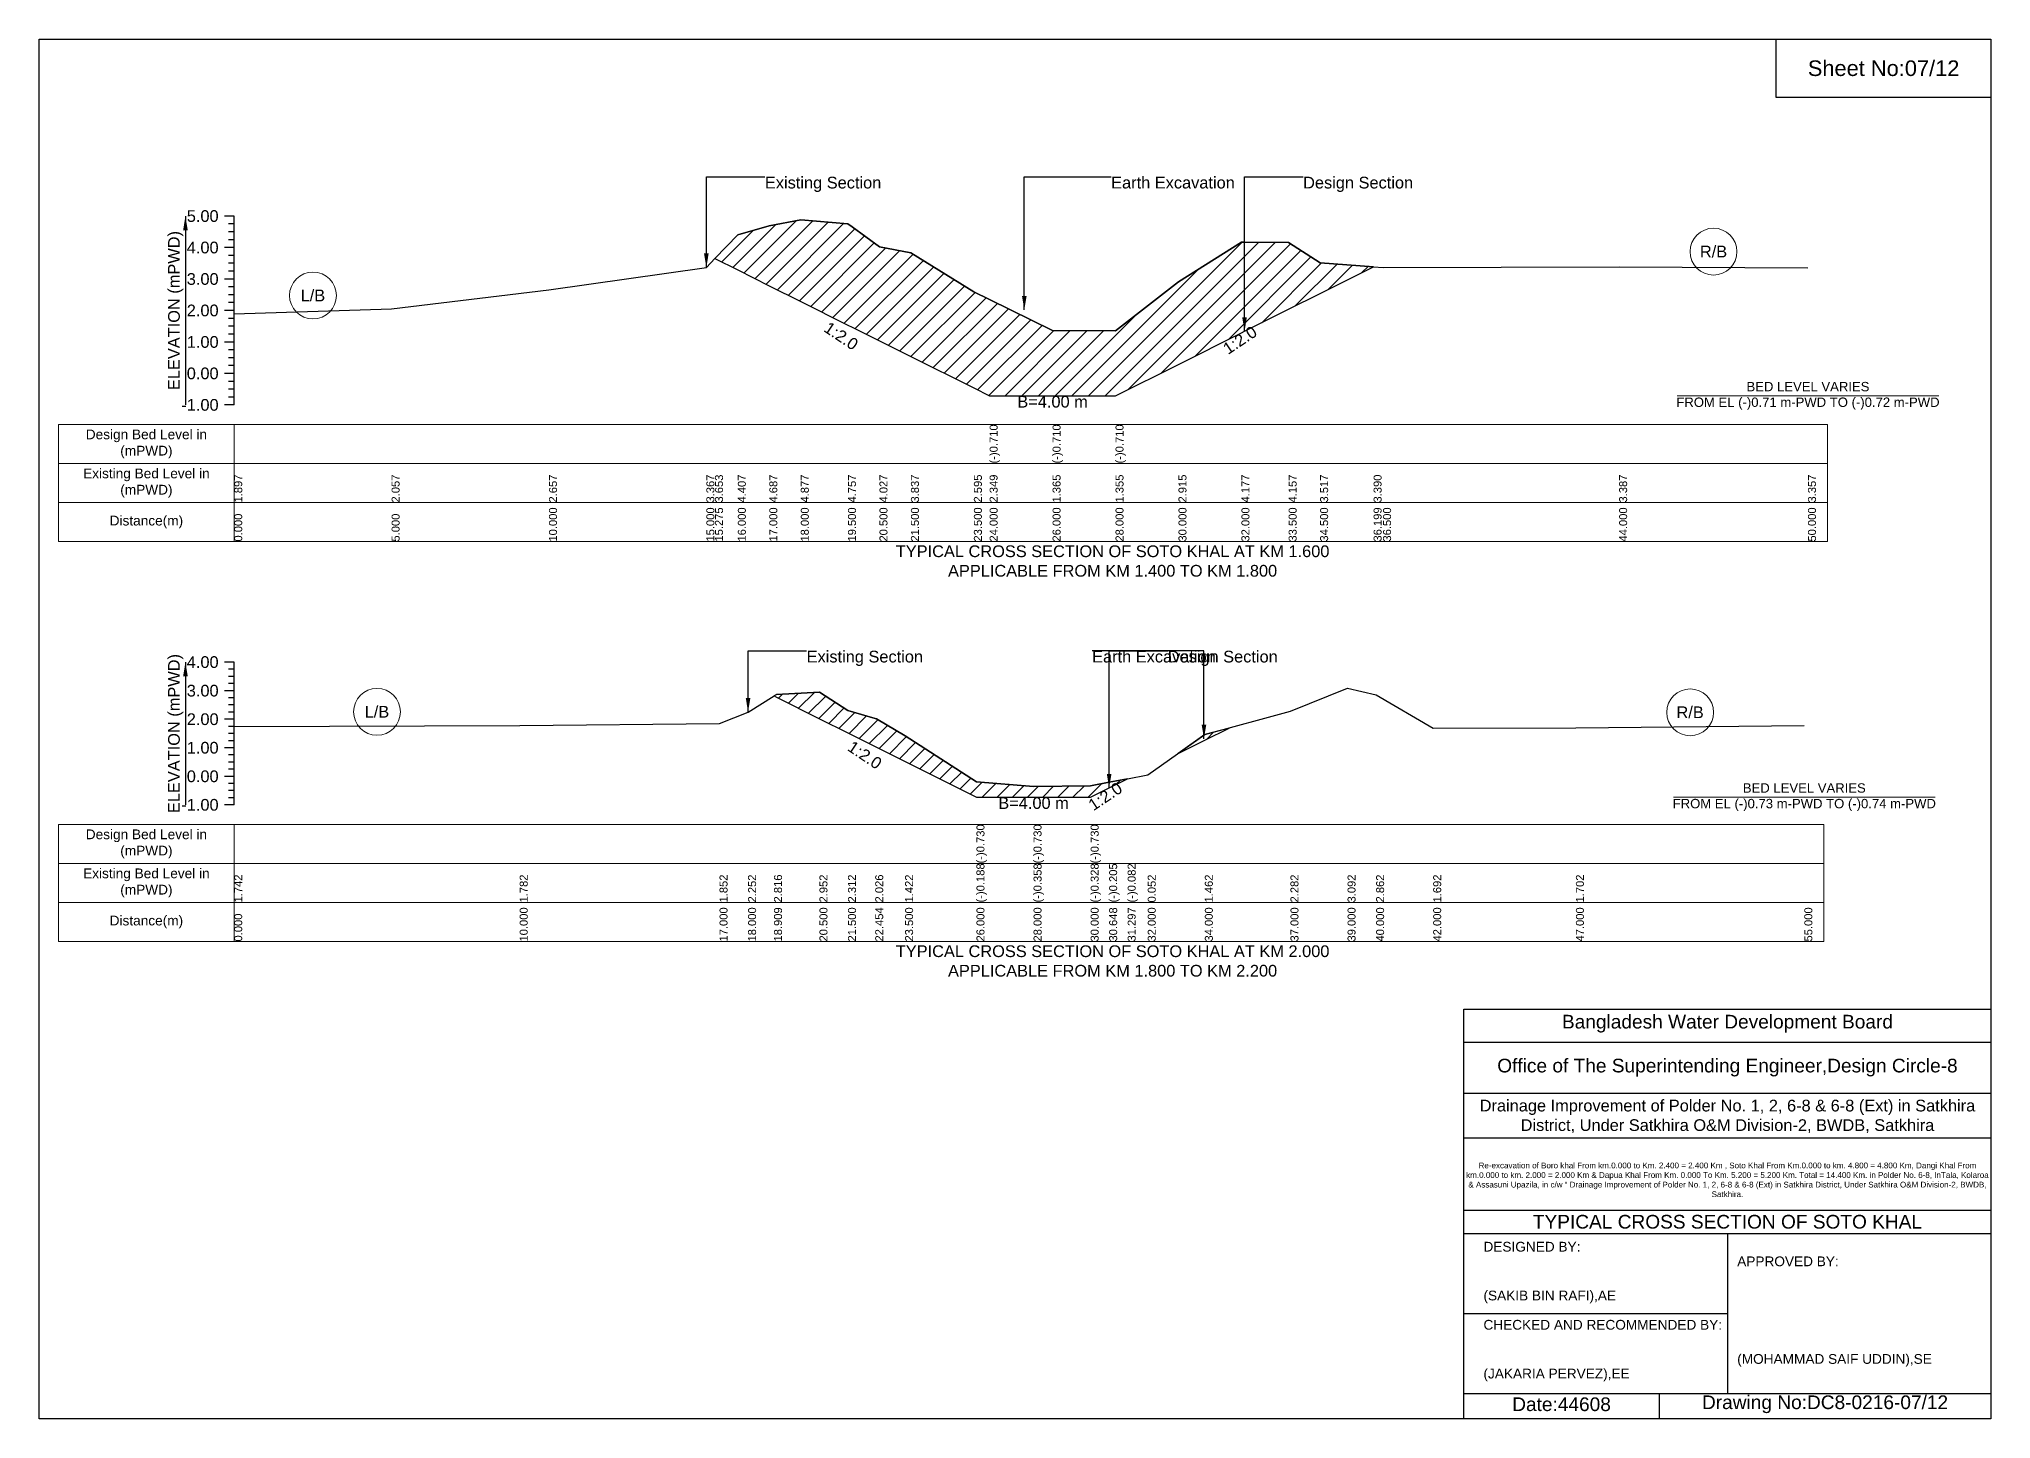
# Model space of a CAD drawing. Header units: inches. Extents: x 91000 to 218000, y -5656 to 30000.
# Drawn here: x 160000 to 168000, y -5656 to 0 of the extents above; entities that cross this region are included whole.
import ezdxf

# ---------------------------------------------------------------- set-up
doc = ezdxf.new("R2010")
doc.units = ezdxf.units.IN
doc.header["$LTSCALE"] = 7
doc.header["$MEASUREMENT"] = 0
for name, color, linetype, lineweight in [('Cross section Data Border', 7, 'Continuous', 9), ('Cross Section Labels', 7, 'Continuous', 9), ('Existing_Bed_Level for Xsection', 7, 'Continuous', 25)]:
    doc.layers.add(name, color=color, linetype=linetype, lineweight=lineweight)
doc.styles.get("Standard").update_dxf_attribs({"font": 'arial.ttf'})
doc.dimstyles.get("Standard").update_dxf_attribs({"dimtxt": 0.18, "dimasz": 0.18, "dimexe": 0.18, "dimexo": 0.0625, "dimgap": 0.09, "dimtad": 0, "dimtih": 1, "dimtoh": 1, "dimdec": 4, "dimzin": 0, "dimdsep": 46, "dimtxsty": 'Standard', "dimcen": 0.09, "dimadec": 0, "dimazin": 0, "dimtfac": 1, "dimtdec": 4, "dimtofl": 0, "dimtmove": 0, "dimatfit": 3, "dimfxl": 1, "dimtolj": 1, "dimtzin": 0, "dimarcsym": 0})

msp = doc.modelspace()

# ---------------------------------------------------------------- hatches: boundary and pattern name
at = {"layer": 'Existing_Bed_Level for Xsection'}
h = msp.add_hatch(dxfattribs=at)
h.set_pattern_fill('ANSI31', color=256, scale=387, style=0)
h.paths.add_polyline_path([(162770.4, -899.6), (162864, -946.4), (162993, -1010.9), (163122, -1075.4), (163315.5, -1172.1), (163333.2, -1181), (163444.5, -1236.6), (163573.5, -1301.1), (163831.5, -1430.1), (163896, -1462.4), (164154, -1462.4), (164412, -1462.4), (164670, -1333.4), (164928, -1204.4), (164940.8, -1198), (165121.5, -1107.6), (165250.5, -1043.1), (165469.7, -933.5), (165250.5, -917.1), (165121.5, -834.5), (164940.8, -832.1), (164928, -832), (164670, -994.8), (164412, -1196), (164154, -1194.7), (163896, -1067.8), (163831.5, -1036), (163573.5, -875.8), (163444.5, -851.3), (163333.2, -770.1), (163315.5, -757.1), (163122, -741.7), (162993, -766.2), (162864, -802.3)])
h = msp.add_hatch(dxfattribs=at)
h.set_pattern_fill('ANSI31', color=256, scale=351, style=0)
h.paths.add_polyline_path([(163012.3, -2692.7), (163023, -2698), (163198.5, -2785.8), (163315.5, -2844.3), (163427.2, -2900.1), (163432.5, -2902.8), (163549.5, -2961.3), (163842, -3107.5), (164076, -3107.5), (164310, -3107.5), (164385.9, -3069.6), (164461.7, -3031.7), (164385.9, -3046.1), (164310, -3060.5), (164076, -3064), (163842, -3044.1), (163549.5, -2855.7), (163432.5, -2786.7), (163427.2, -2785.1), (163315.5, -2751.6), (163198.5, -2676.7), (163023, -2686.1)])
h = msp.add_hatch(dxfattribs=at)
h.set_pattern_fill('ANSI31', color=256, scale=351, style=0)
h.paths.add_polyline_path([(164668.4, -2928.3), (164778, -2873.5), (164877.1, -2824), (164778, -2851.1)])

# ---------------------------------------------------------------- linework, layer by layer
for points in [[(160000, 0), (168000, 0), (168000, -5656), (160000, -5656)], [(167120, 0), (168000, 0), (168000, -240), (167120, -240)]]:
    msp.add_lwpolyline(points, close=True)
for points in [[(165840, -5656), (165840, -3976), (168000, -3976)], [(165840, -4112), (168000, -4112)], [(165840, -4320), (168000, -4320)], [(165840, -4504), (168000, -4504)], [(165840, -4800), (168000, -4800)], [(165840, -4896), (168000, -4896)], [(166920, -4896), (166920, -5552)], [(165840, -5224), (166920, -5224)], [(165840, -5552), (168000, -5552)], [(166640, -5552), (166640, -5656)]]:
    msp.add_lwpolyline(points)
at = {"layer": 'Cross section Data Border'}
for points in [[(160080, -1579.8), (167330, -1579.8), (167330, -2059.8), (160080, -2059.8)], [(160080, -3219.1), (167315, -3219.1), (167315, -3699.1), (160080, -3699.1)]]:
    msp.add_lwpolyline(points, close=True, dxfattribs=at)
for points in [[(160800, -1579.8), (160800, -2059.8)], [(160080, -1739.8), (167330, -1739.8)], [(160080, -1899.8), (167330, -1899.8)], [(160800, -3219.1), (160800, -3699.1)], [(160080, -3379.1), (167315, -3379.1)], [(160080, -3539.1), (167315, -3539.1)]]:
    msp.add_lwpolyline(points, dxfattribs=at)
at = {"layer": 'Cross Section Labels'}
for points in [[(166714.2, -1462.4), (167785.8, -1462.4)], [(166699.2, -3107.5), (167770.8, -3107.5)]]:
    msp.add_lwpolyline(points, dxfattribs=at)
for centre in [(166863, -871.3), (161122.5, -1051.3), (161385, -2757.5), (166767, -2759.8)]:
    msp.add_circle(centre, 96, dxfattribs=at)
at = {"layer": 'Existing_Bed_Level for Xsection'}
for points in [[(160800, -725.8), (160760, -725.8)], [(160800, -758), (160776, -758)], [(160800, -790.3), (160776, -790.3)], [(160800, -1499.8), (160800, -1370.8), (160800, -1241.8), (160800, -1112.8), (160800, -983.8), (160800, -854.8), (160800, -725.8)], [(160800, -1126.1), (161445, -1105.4), (162090, -1028), (162735, -936.5), (162770.4, -899.6), (162864, -802.3), (162993, -766.2), (163122, -741.7), (163315.5, -757.1), (163333.2, -770.1), (163444.5, -851.3), (163573.5, -875.8), (163831.5, -1036), (163896, -1067.8), (163896, -1067.8), (164154, -1194.7), (164154, -1194.7), (164412, -1196), (164412, -1196), (164670, -994.8), (164928, -832), (164940.8, -832.1), (165121.5, -834.5), (165250.5, -917.1), (165469.7, -933.5), (165508.5, -936.5), (166476, -933.9), (167250, -937.7)], [(160800, -854.8), (160760, -854.8)], [(160800, -822.5), (160776, -822.5)], [(160800, -887), (160776, -887)], [(160800, -919.3), (160776, -919.3)], [(160800, -951.5), (160776, -951.5)], [(160800, -983.8), (160760, -983.8)], [(160800, -1016), (160776, -1016)], [(160800, -1112.8), (160760, -1112.8)], [(160800, -1048.3), (160776, -1048.3)], [(160800, -1080.5), (160776, -1080.5)], [(160800, -1145), (160776, -1145)], [(160800, -1177.3), (160776, -1177.3)], [(160800, -1241.8), (160760, -1241.8)], [(160800, -1209.5), (160776, -1209.5)], [(160800, -1274), (160776, -1274)], [(160800, -1306.3), (160776, -1306.3)], [(160800, -1338.5), (160776, -1338.5)], [(160800, -1370.8), (160760, -1370.8)], [(160800, -1403), (160776, -1403)], [(160800, -1435.3), (160776, -1435.3)], [(160800, -1499.8), (160760, -1499.8)], [(160800, -1467.5), (160776, -1467.5)], [(160800, -2554.1), (160760, -2554.1)], [(160800, -3139.1), (160800, -3022.1), (160800, -2905.1), (160800, -2788.1), (160800, -2671.1), (160800, -2554.1)], [(160800, -2583.4), (160776, -2583.4)], [(160800, -2612.6), (160776, -2612.6)], [(160800, -2671.1), (160760, -2671.1)], [(160800, -2641.9), (160776, -2641.9)], [(160800, -2700.4), (160776, -2700.4)], [(160800, -2818.3), (161970, -2813.6), (162789, -2805.4), (162906, -2758.6), (163012.3, -2692.7), (163023, -2686.1), (163198.5, -2676.7), (163315.5, -2751.6), (163427.2, -2785.1), (163432.5, -2786.7), (163549.5, -2855.7), (163842, -3044.1), (163842, -3044.1), (164076, -3064), (164076, -3064), (164310, -3060.5), (164310, -3060.5), (164385.9, -3046.1), (164461.7, -3031.7), (164544, -3016), (164778, -2851.1), (165129, -2755.1), (165363, -2660.3), (165480, -2687.3), (165714, -2824.2), (166299, -2823), (167235, -2813.6)], [(160800, -2788.1), (160760, -2788.1)], [(160800, -2729.6), (160776, -2729.6)], [(160800, -2758.9), (160776, -2758.9)], [(160800, -2817.4), (160776, -2817.4)], [(160800, -2846.6), (160776, -2846.6)], [(160800, -2875.9), (160776, -2875.9)], [(160800, -2905.1), (160760, -2905.1)], [(160800, -2934.4), (160776, -2934.4)], [(160800, -3022.1), (160760, -3022.1)], [(160800, -2963.6), (160776, -2963.6)], [(160800, -2992.9), (160776, -2992.9)], [(160800, -3051.4), (160776, -3051.4)], [(160800, -3080.6), (160776, -3080.6)], [(160800, -3109.9), (160776, -3109.9)], [(160800, -3139.1), (160760, -3139.1)]]:
    msp.add_lwpolyline(points, dxfattribs=at)
for points in [[(162770.4, -899.6), (162770.4, -899.6), (162864, -946.4), (162993, -1010.9), (163122, -1075.4), (163315.5, -1172.1), (163333.2, -1181), (163444.5, -1236.6), (163573.5, -1301.1), (163831.5, -1430.1), (163896, -1462.4), (163896, -1462.4), (164154, -1462.4), (164154, -1462.4), (164412, -1462.4), (164412, -1462.4), (164670, -1333.4), (164928, -1204.4), (164940.8, -1198), (165121.5, -1107.6), (165250.5, -1043.1), (165469.7, -933.5), (165469.7, -933.5), (165469.7, -933.5), (165250.5, -917.1), (165121.5, -834.5), (164940.8, -832.1), (164928, -832), (164670, -994.8), (164412, -1196), (164412, -1196), (164154, -1194.7), (164154, -1194.7), (163896, -1067.8), (163896, -1067.8), (163831.5, -1036), (163573.5, -875.8), (163444.5, -851.3), (163333.2, -770.1), (163315.5, -757.1), (163122, -741.7), (162993, -766.2), (162864, -802.3), (162770.4, -899.6)], [(163012.3, -2692.7), (163012.3, -2692.7), (163023, -2698), (163198.5, -2785.8), (163315.5, -2844.3), (163427.2, -2900.1), (163432.5, -2902.8), (163549.5, -2961.3), (163842, -3107.5), (163842, -3107.5), (164076, -3107.5), (164076, -3107.5), (164310, -3107.5), (164310, -3107.5), (164385.9, -3069.6), (164461.7, -3031.7), (164385.9, -3046.1), (164310, -3060.5), (164310, -3060.5), (164076, -3064), (164076, -3064), (163842, -3044.1), (163842, -3044.1), (163549.5, -2855.7), (163432.5, -2786.7), (163427.2, -2785.1), (163315.5, -2751.6), (163198.5, -2676.7), (163023, -2686.1), (163012.3, -2692.7)], [(164668.4, -2928.3), (164778, -2873.5), (164877.1, -2824), (164778, -2851.1)]]:
    msp.add_lwpolyline(points, close=True, dxfattribs=at)

# ---------------------------------------------------------------- texts
at = {"attachment_point": 5}
for s, insert, char_height in [('Sheet No:07/12', (167560, -120), 64), ('Bangladesh Water Development Board', (166920, -4036), 56), ('Office of The Superintending Engineer,Design Circle-8', (166920, -4216), 56)]:
    msp.add_mtext(s, dxfattribs=dict(at, insert=insert, char_height=char_height))
for s, insert, char_height, width, attachment_point in [('Drainage Improvement of Polder No. 1, 2, 6-8 & 6-8 (Ext) in Satkhira District, Under Satkhira O&M Division-2, BWDB, Satkhira', (166920, -4416), 48, 2240, 5), ('Re-excavation of Boro khal From km.0.000 to Km. 2.400 = 2.400 Km , Soto Khal From Km.0.000 to km. 4.800 = 4.800 Km, Dangi Khal From km.0.000 to km. 2.000 = 2.000 Km & Dapua Khal From Km. 0.000 To Km. 5.200 = 5.200 Km. Total = 14.400 Km. in Polder No. 6-8, InTala, Kolaroa & Assasuni Upazila, in c/w “ Drainage Improvement of Polder No. 1, 2, 6-8 & 6-8 (Ext) in Satkhira District, Under Satkhira O&M Division-2, BWDB, Satkhira.', (166920, -4676), 23.565, 2160, 5), ('TYPICAL CROSS SECTION OF SOTO KHAL', (166920, -4848), 56, 2240, 5), ('DESIGNED BY:^J^J^J(SAKIB BIN RAFI),AE', (165920, -5056), 40, 1120, 4), ('APPROVED BY:^J^J^J^J^J^J(MOHAMMAD SAIF UDDIN),SE', (166960, -5216), 40, 1120, 4), ('CHECKED AND RECOMMENDED BY:^J^J^J(JAKARIA PERVEZ),EE', (165920, -5376), 40, 1120, 4), ('Date:44608', (166240, -5596), 56, 1120, 5), ('Drawing No:DC8-0216-07/12', (167320, -5596), 56, 1760, 5)]:
    msp.add_mtext(s, dxfattribs=dict(insert=insert, char_height=char_height, width=width, attachment_point=attachment_point))
at = {"layer": 'Cross section Data Border', "char_height": 40, "width": 640, "attachment_point": 5}
for s, insert in [('Design Bed Level in (mPWD)', (160440, -1659.8)), ('Existing Bed Level in (mPWD)', (160440, -1819.8)), ('Distance(m)', (160440, -1979.8)), ('Design Bed Level in (mPWD)', (160440, -3299.1)), ('Existing Bed Level in (mPWD)', (160440, -3459.1)), ('Distance(m)', (160440, -3619.1))]:
    msp.add_mtext(s, dxfattribs=dict(at, insert=insert))
at = {"layer": 'Cross Section Labels'}
for s, insert, char_height, attachment_point in [('Existing Section', (162975, -564.5), 48, 1), ('Earth Excavation', (164394, -564.5), 48, 1), ('Design Section', (165180.8, -564.5), 48, 1), ('R/B', (166863, -871.3), 48, 5), ('L/B', (161122.5, -1051.3), 48, 5), ('BED LEVEL VARIES ^JFROM EL (-)0.71 m-PWD TO (-)0.72 m-PWD', (167250, -1462.4), 38.4, 5), ('B=4.00 m', (164154, -1462.4), 48, 2), ('TYPICAL CROSS SECTION OF SOTO KHAL AT KM 1.600^JAPPLICABLE FROM KM 1.400 TO KM 1.800', (164400, -2139.8), 48, 5), ('Existing Section', (163146, -2507.3), 48, 1), ('Earth Excavation', (164316, -2507.3), 48, 1), ('Design Section', (164625.9, -2507.3), 48, 1), ('L/B', (161385, -2757.5), 48, 5), ('R/B', (166767, -2759.8), 48, 5), ('B=4.00 m', (164076, -3107.5), 48, 2), ('BED LEVEL VARIES ^JFROM EL (-)0.73 m-PWD TO (-)0.74 m-PWD', (167235, -3107.5), 38.4, 5), ('TYPICAL CROSS SECTION OF SOTO KHAL AT KM 2.000^JAPPLICABLE FROM KM 1.800 TO KM 2.200', (164400, -3779.1), 48, 5)]:
    msp.add_mtext(s, dxfattribs=dict(at, insert=insert, char_height=char_height, attachment_point=attachment_point))
at = {"layer": 'Cross Section Labels', "char_height": 48, "attachment_point": 2}
for insert, rotation in [((163301, -1197.1), 326.30993), ((164908.6, -1214.1), 33.69007), ((163397.9, -2914.7), 326.30993), ((164356.6, -3084.2), 33.69007)]:
    msp.add_mtext('1:2.0', dxfattribs=dict(at, insert=insert, rotation=rotation))
at = {"layer": 'Existing_Bed_Level for Xsection', "char_height": 48, "attachment_point": 6}
for s, insert in [('5.00', (160736, -725.8)), ('4.00', (160736, -854.8)), ('3.00', (160736, -983.8)), ('2.00', (160736, -1112.8)), ('1.00', (160736, -1241.8)), ('0.00', (160736, -1370.8)), ('-1.00', (160736, -1499.8)), ('4.00', (160736, -2554.1)), ('3.00', (160736, -2671.1)), ('2.00', (160736, -2788.1)), ('1.00', (160736, -2905.1)), ('0.00', (160736, -3022.1)), ('-1.00', (160736, -3139.1))]:
    msp.add_mtext(s, dxfattribs=dict(at, insert=insert))
at = {"layer": 'Existing_Bed_Level for Xsection', "rotation": 90}
for s, insert, char_height, attachment_point in [('ELEVATION (mPWD)', (160560, -1112.8), 48, 5), ('(-)0.710', (163896, -1739.8), 32.8, 1), ('(-)0.710', (164154, -1739.8), 32.8, 1), ('(-)0.710', (164412, -1739.8), 32.8, 1), ('1.897', (160800, -1899.8), 32.8, 1), ('2.057', (161445, -1899.8), 32.8, 1), ('2.657', (162090, -1899.8), 32.8, 1), ('3.367', (162735, -1899.8), 32.8, 1), ('3.653', (162770.4, -1899.8), 32.8, 1), ('4.407', (162864, -1899.8), 32.8, 1), ('4.687', (162993, -1899.8), 32.8, 1), ('4.877', (163122, -1899.8), 32.8, 1), ('4.757', (163315.5, -1899.8), 32.8, 1), ('4.027', (163444.5, -1899.8), 32.8, 1), ('3.837', (163573.5, -1899.8), 32.8, 1), ('2.595', (163831.5, -1899.8), 32.8, 1), ('2.349', (163896, -1899.8), 32.8, 1), ('1.365', (164154, -1899.8), 32.8, 1), ('1.355', (164412, -1899.8), 32.8, 1), ('2.915', (164670, -1899.8), 32.8, 1), ('4.177', (164928, -1899.8), 32.8, 1), ('4.157', (165121.5, -1899.8), 32.8, 1), ('3.517', (165250.5, -1899.8), 32.8, 1), ('3.390', (165469.7, -1899.8), 32.8, 1), ('3.387', (166476, -1899.8), 32.8, 1), ('3.357', (167250, -1899.8), 32.8, 1), ('0.000', (160800, -2059.8), 32.8, 1), ('5.000', (161445, -2059.8), 32.8, 1), ('10.000', (162090, -2059.8), 32.8, 1), ('15.000', (162735, -2059.8), 32.8, 1), ('15.275', (162770.4, -2059.8), 32.8, 1), ('16.000', (162864, -2059.8), 32.8, 1), ('17.000', (162993, -2059.8), 32.8, 1), ('18.000', (163122, -2059.8), 32.8, 1), ('19.500', (163315.5, -2059.8), 32.8, 1), ('20.500', (163444.5, -2059.8), 32.8, 1), ('21.500', (163573.5, -2059.8), 32.8, 1), ('23.500', (163831.5, -2059.8), 32.8, 1), ('24.000', (163896, -2059.8), 32.8, 1), ('26.000', (164154, -2059.8), 32.8, 1), ('28.000', (164412, -2059.8), 32.8, 1), ('30.000', (164670, -2059.8), 32.8, 1), ('32.000', (164928, -2059.8), 32.8, 1), ('33.500', (165121.5, -2059.8), 32.8, 1), ('34.500', (165250.5, -2059.8), 32.8, 1), ('36.199', (165469.7, -2059.8), 32.8, 1), ('36.500', (165508.5, -2059.8), 32.8, 1), ('44.000', (166476, -2059.8), 32.8, 1), ('50.000', (167250, -2059.8), 32.8, 1), ('ELEVATION (mPWD)', (160560, -2846.6), 48, 5), ('(-)0.730', (163842, -3379.1), 32.8, 1), ('(-)0.730', (164076, -3379.1), 32.8, 1), ('(-)0.730', (164310, -3379.1), 32.8, 1), ('1.742', (160800, -3539.1), 32.8, 1), ('1.782', (161970, -3539.1), 32.8, 1), ('1.852', (162789, -3539.1), 32.8, 1), ('2.252', (162906, -3539.1), 32.8, 1), ('2.816', (163012.3, -3539.1), 32.8, 1), ('2.952', (163198.5, -3539.1), 32.8, 1), ('2.312', (163315.5, -3539.1), 32.8, 1), ('2.026', (163427.2, -3539.1), 32.8, 1), ('1.422', (163549.5, -3539.1), 32.8, 1), ('(-)0.188', (163842, -3539.1), 32.8, 1), ('(-)0.358', (164076, -3539.1), 32.8, 1), ('(-)0.328', (164310, -3539.1), 32.8, 1), ('(-)0.205', (164385.9, -3539.1), 32.8, 1), ('(-)0.082', (164461.7, -3539.1), 32.8, 1), ('0.052', (164544, -3539.1), 32.8, 1), ('1.462', (164778, -3539.1), 32.8, 1), ('2.282', (165129, -3539.1), 32.8, 1), ('3.092', (165363, -3539.1), 32.8, 1), ('2.862', (165480, -3539.1), 32.8, 1), ('1.692', (165714, -3539.1), 32.8, 1), ('1.702', (166299, -3539.1), 32.8, 1), ('0.000', (160800, -3699.1), 32.8, 1), ('10.000', (161970, -3699.1), 32.8, 1), ('17.000', (162789, -3699.1), 32.8, 1), ('18.000', (162906, -3699.1), 32.8, 1), ('18.909', (163012.3, -3699.1), 32.8, 1), ('20.500', (163198.5, -3699.1), 32.8, 1), ('21.500', (163315.5, -3699.1), 32.8, 1), ('22.454', (163427.2, -3699.1), 32.8, 1), ('23.500', (163549.5, -3699.1), 32.8, 1), ('26.000', (163842, -3699.1), 32.8, 1), ('28.000', (164076, -3699.1), 32.8, 1), ('30.000', (164310, -3699.1), 32.8, 1), ('30.648', (164385.9, -3699.1), 32.8, 1), ('31.297', (164461.7, -3699.1), 32.8, 1), ('32.000', (164544, -3699.1), 32.8, 1), ('34.000', (164778, -3699.1), 32.8, 1), ('37.000', (165129, -3699.1), 32.8, 1), ('39.000', (165363, -3699.1), 32.8, 1), ('40.000', (165480, -3699.1), 32.8, 1), ('42.000', (165714, -3699.1), 32.8, 1), ('47.000', (166299, -3699.1), 32.8, 1), ('55.000', (167235, -3699.1), 32.8, 1)]:
    msp.add_mtext(s, dxfattribs=dict(at, insert=insert, char_height=char_height, attachment_point=attachment_point))

# ---------------------------------------------------------------- leaders
at = {"layer": 'Cross Section Labels', "annotation_type": 0, "has_hookline": 1}
for points, hookline_direction, text_width in [([(162735, -936.5), (162735, -564.5), (162974.9, -564.5)], 0, 467.2), ([(164038.1, -1110.3), (164038.1, -564.5), (164393.9, -564.5)], 0, 497), ([(164940.8, -1198), (164940.8, -564.5), (165180.8, -564.5)], 0, 441.2), ([(162906, -2758.6), (162906, -2507.3), (163145.9, -2507.3)], 0, 467.2), ([(164774.5, -2867.8), (164774.5, -2507.3), (164316.1, -2507.3)], 1, 497), ([(164385.9, -3069.6), (164385.9, -2507.3), (164625.8, -2507.3)], 0, 441.2)]:
    msp.add_leader(points, dimstyle='Standard', override={"dimasz": 57.6}, dxfattribs=dict(at, hookline_direction=hookline_direction, text_width=text_width))
at = {"layer": 'Existing_Bed_Level for Xsection'}
for points in [[(160600, -725.8), (160600, -1499.8)], [(160600, -2554.1), (160600, -3139.1)]]:
    msp.add_leader(points, dimstyle='Standard', override={"dimasz": 57.6}, dxfattribs=at)

doc.saveas('drawing.dxf')
